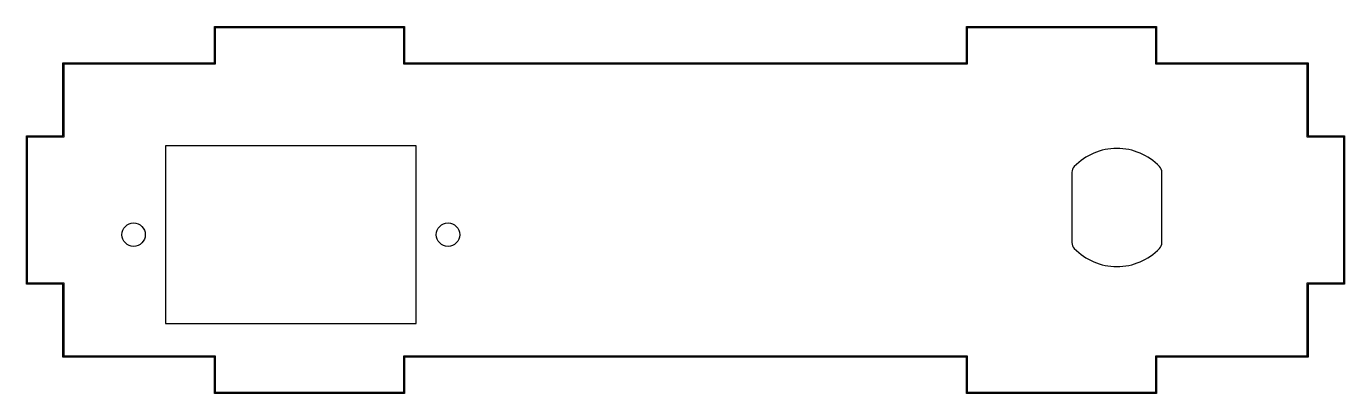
# Model space of a CAD drawing. Header units: millimetres. Extents: x -90 to 90, y -25 to 25.
import ezdxf

# ---------------------------------------------------------------- set-up
doc = ezdxf.new("R2010")
doc.units = ezdxf.units.MM
doc.layers.get('0').update_dxf_attribs({"linetype": 'CONTINUOUS'})

msp = doc.modelspace()

# ---------------------------------------------------------------- linework, layer by layer
for points in [[(85.15, -20.15), (64.44, -20.15), (64.44, -25.15), (38.42, -25.15), (38.42, -20.15), (-38.42, -20.15), (-38.42, -25.15), (-64.44, -25.15), (-64.44, -20.15), (-85.15, -20.15), (-85.15, -10.15), (-90.15, -10.15), (-90.15, 10.15), (-85.15, 10.15), (-85.15, 20.15), (-64.44, 20.15), (-64.44, 25.15), (-38.42, 25.15), (-38.42, 20.15), (38.42, 20.15), (38.42, 25.15), (64.44, 25.15), (64.44, 20.15), (85.15, 20.15), (85.15, 10.15), (90.15, 10.15), (90.15, -10.15), (85.15, -10.15)], [(64.29, -20), (64.29, -25), (38.57, -25), (38.57, -20), (-38.57, -20), (-38.57, -25), (-64.29, -25), (-64.29, -20), (-85, -20), (-85, -10), (-90, -10), (-90, 10), (-85, 10), (-85, 20), (-64.29, 20), (-64.29, 25), (-38.57, 25), (-38.57, 20), (38.57, 20), (38.57, 25), (64.29, 25), (64.29, 20), (85, 20), (85, 10), (90, 10), (90, -10), (85, -10), (85, -20)], [(-71.13, -15.53), (-36.83, -15.53), (-36.83, 8.77), (-71.13, 8.77)]]:
    msp.add_lwpolyline(points, close=True)
msp.add_lwpolyline([(52.85, 5.16), (52.85, -4.47, 0.194039), (53.18, -5.27, 0.425252), (64.83, -5.27, 0.194039), (65.15, -4.47), (65.15, 5.16, 0.194039), (64.83, 5.95, 0.425252), (53.18, 5.95, 0.194039)], format="xyb", close=True)
for centre in [(-75.48, -3.38), (-32.48, -3.38)]:
    msp.add_circle(centre, 1.6)

doc.saveas('drawing.dxf')
